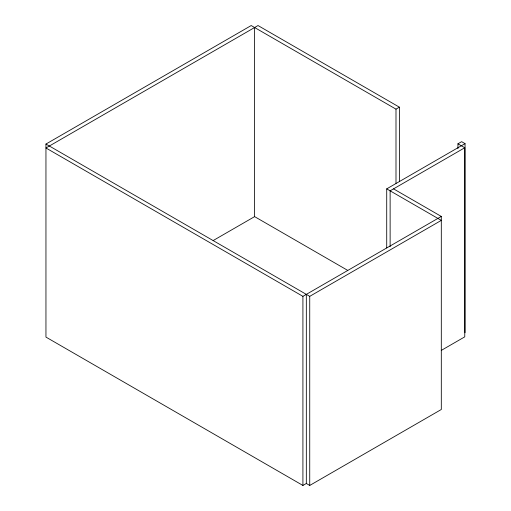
<?xml version="1.0" encoding="UTF-8"?>
<svg xmlns="http://www.w3.org/2000/svg" width="511" height="511" viewBox="0 0 511 511"><rect width="100%" height="100%" fill="white"/><g stroke="black" fill="none" stroke-linecap="round" stroke-linejoin="round"><path stroke-width="0.77" d="M393.54 188.866L441.306 216.44L441.306 409.49L309.736 485.45L306.325 483.483L302.914 485.45L45.952 337.094L45.952 144.051L251.201 25.55L395.993 109.143L399.404 107.176L399.404 181.379M213.144 240.566L254.612 216.626L347.716 270.383M457.939 148.592L457.939 143.802L461.637 141.668L465.048 143.636L465.048 332.744M386.718 247.912L386.718 188.866L465.048 143.636M441.268 350.418L464.761 336.851L464.761 147.743L390.129 190.833L390.129 246.685M399.404 107.176L258.023 25.55L45.952 147.986L302.914 296.342L441.306 216.44M45.952 144.051L309.736 296.342L441.306 220.382L386.718 188.866M457.939 143.802L464.761 147.743M395.993 109.143L395.993 183.353M309.736 296.342L309.736 485.45M306.325 294.374L306.325 483.483M302.914 296.342L302.914 485.45M254.612 27.517L254.612 216.626"/></g></svg>
